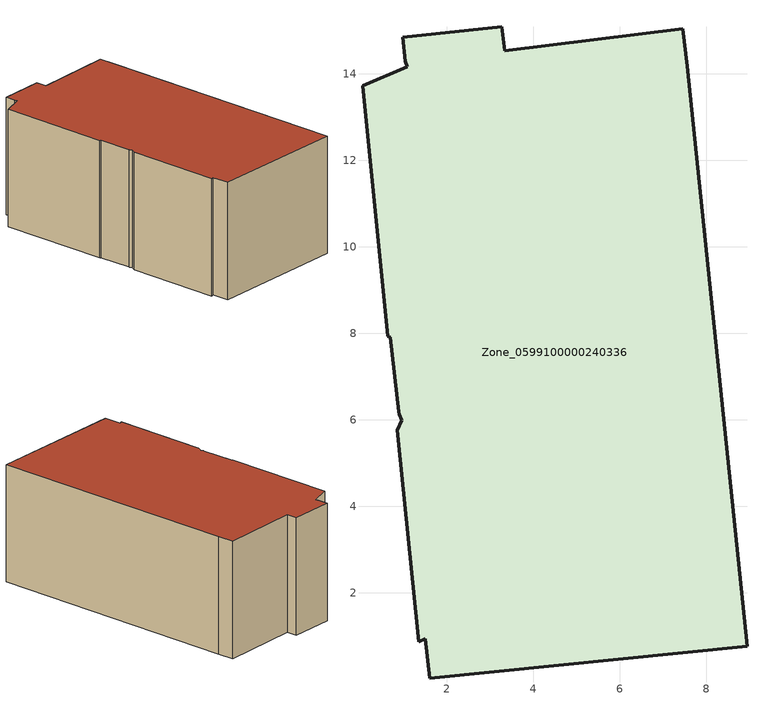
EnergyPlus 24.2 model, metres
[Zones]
Zone_0599100000240336
 floor ground (C_G): 1.6,0.02 1.5,0.93 1.34,0.86 0.85,5.76 0.96,5.99 0.9,6.13 0.89,6.19 0.69,7.9 0.63,7.93 0.05,13.72 1.08,14.17 1.04,14.29 0.98,14.84 3.27,15.09 3.34,14.53 7.45,15.04 7.56,14.17 8.94,0.76 z0
 wall outside (C_F): 7.45,15.04 3.34,14.53 3.27,15.09 0.98,14.84 1.04,14.29 1.08,14.17 0.05,13.72 0.63,7.93 0.69,7.9 0.89,6.19 0.9,6.13 0.96,5.99 0.85,5.76 1.34,0.86 1.5,0.93 1.6,0.02 8.94,0.76 7.56,14.17 7.45,15.04 z0:6.17
 roof outside (C_R): 1.5,0.93 1.6,0.02 8.94,0.76 7.56,14.17 7.45,15.04 3.34,14.53 3.27,15.09 0.98,14.84 1.04,14.29 1.08,14.17 0.05,13.72 0.63,7.93 0.69,7.9 0.89,6.19 0.9,6.13 0.96,5.99 0.85,5.76 1.34,0.86 z6.17
[BUILDING]
Pand.0599100000240336: North Axis=0; Terrain=City; Loads Convergence Tolerance Value=0.04; Temperature Convergence Tolerance Value=0.4; Solar Distribution=FullExterior; Maximum Number of Warmup Days=25; Minimum Number of Warmup Days=1
[Site:Location]
Rotterdam.The.Hague.AP_ZH_NLD Design_Conditions: Latitude=51.96; Longitude=4.45; Time Zone=1; Elevation=-4.5
[SITE:GROUNDTEMPERATURE:BUILDINGSURFACE]
18, 18, 18, 18, 18, 18, 18, 18, 18, 18, 18, 18
[MATERIAL] Thermal Absorptance=0.9; Solar Absorptance=0.7; Visible Absorptance=0.7
Name | Roughness | Thickness | Conductivity | Density | Specific Heat
G.D.1965 | MediumSmooth | 0.15 | 1 | 540 | 1210
F.D.1965 | Rough | 0.3 | 0.857143 | 1920 | 840
R.D.1965 | MediumRough | 0.2 | 0.08 | 1500 | 1000
[CONSTRUCTION]
C_G: G.D.1965
C_F: F.D.1965
C_R: R.D.1965
[ZONE]
Zone_0599100000240336: Type=1; Multiplier=1; Ceiling Height=Autocalculate; Volume=Autocalculate; Floor Area=autocalculate; Part of Total Floor Area=Yes
[ZONEINFILTRATION:DESIGNFLOWRATE]
Infil_Zone_0599100000240336: Zone or ZoneList or Space or SpaceList=Zone_0599100000240336; Schedule=AlwaysOn; Design Flow Rate Calculation Method=Flow/Area; Flow Rate per Floor Area=0.0042; Constant Term Coefficient=1; Temperature Term Coefficient=0; Velocity Term Coefficient=0; Velocity Squared Term Coefficient=0
[HVACTEMPLATE:ZONE:IDEALLOADSAIRSYSTEM]
Zone_0599100000240336: Maximum Heating Supply Air Temperature=50; Minimum Cooling Supply Air Temperature=13; Maximum Heating Supply Air Humidity Ratio=0.0156; Minimum Cooling Supply Air Humidity Ratio=0.0077; Heating Limit=NoLimit; Cooling Limit=NoLimit; Dehumidification Control Type=ConstantSensibleHeatRatio; Cooling Sensible Heat Ratio=0.7; Dehumidification Setpoint=60; Humidification Control Type=None; Humidification Setpoint=30; Outdoor Air Method=None; Outdoor Air Flow Rate per Person=0.00944; Outdoor Air Flow Rate per Zone Floor Area=0; Outdoor Air Flow Rate per Zone=0; Demand Controlled Ventilation Type=None; Outdoor Air Economizer Type=NoEconomizer; Heat Recovery Type=None; Sensible Heat Recovery Effectiveness=0.7; Latent Heat Recovery Effectiveness=0.65
[ZONECONTROL:THERMOSTAT]
ThermostatControl_Zone_0599100000240336: Zone or ZoneList=Zone_0599100000240336; Control Type Schedule=DualSetpointControlType; Control 1=Thermostat_Zone_0599100000240336; Temperature Difference Between Cutout And Setpoint=0
[THERMOSTATSETPOINT:DUALSETPOINT]
Thermostat_Zone_0599100000240336: Heating Setpoint Temperature Schedule=HeatingSetpoint_Zone_0599100000240336; Cooling Setpoint Temperature Schedule=CoolingSetpoint_Zone_0599100000240336
[SCHEDULE:COMPACT]
HeatingSetpoint_Zone_0599100000240336: Through: 12/31, For: AllDays, Until: 24:00, 21
CoolingSetpoint_Zone_0599100000240336: Through: 12/31, For: AllDays, Until: 24:00, 24
DualSetpointControlType: Through: 12/31, For: AllDays, Until: 24:00, 4
AlwaysOn: Through: 12/31, For: AllDays, Until: 24:00, 1
